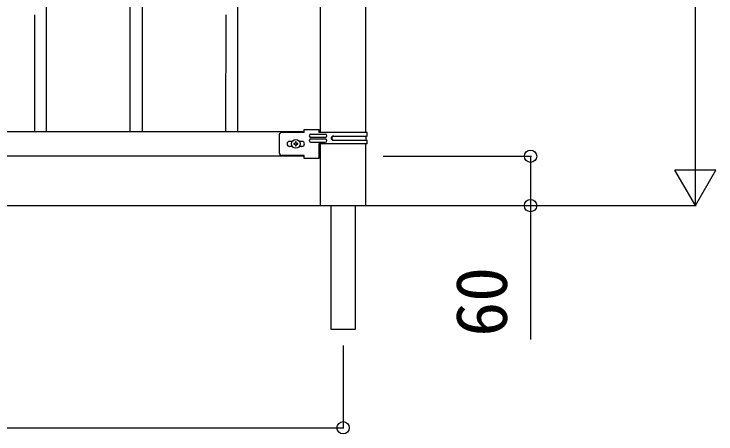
# Model space of a CAD drawing. Units: millimetres, scale not verified. Extents: x -4375 to 4375, y -6499 to 6473.
# Drawn here: x 786 to 1638, y -719 to -208 of the extents above; entities that cross this region are included whole.
import ezdxf
from ezdxf.enums import TextEntityAlignment as Align

# ---------------------------------------------------------------- set-up
doc = ezdxf.new("R2010")
doc.units = ezdxf.units.MM
doc.header["$LTSCALE"] = 30
for name, color, linetype in [('0-2_YKK_A1', 4, 'Continuous'), ('0-3_YKK_D', 6, 'Continuous'), ('0-5_YSS_K', 3, 'Continuous')]:
    doc.layers.add(name, color=color, linetype=linetype)
doc.styles.add('ＭＳ ゴシック', font='')
doc.styles.get('ＭＳ ゴシック').set_extended_font_data('MS Gothic')

msp = doc.modelspace()

# ---------------------------------------------------------------- linework, layer by layer
at = {"layer": '0-2_YKK_A1'}
for p, q in [((1157.78, -352.2), (1157.78, 393.8)), ((1212.78, -352.2), (1212.78, 393.8)), ((926.63, -351.19), (926.63, -58.4)), ((941.63, -351.19), (941.63, -58.4)), ((825.31, -351.2), (825.39, -179.28)), ((1057.31, -351.2), (1057.38, -179.28)), ((810.73, -209.41), (810.67, -351.2)), ((1042.73, -209.41), (1042.67, -351.2)), ((1137.78, -352.2), (1137.78, -348.7)), ((32.78, -351.2), (1137.78, -351.2)), ((1107.78, -355.2), (1107.78, -377.2)), ((1137.78, -352.2), (1110.78, -352.2)), ((1146.08, -354.2), (1163.57, -354.2)), ((1214.38, -352.2), (1155.78, -352.2)), ((1173.23, -356.7), (1214.38, -356.7)), ((1212.78, -356.7), (1212.78, -361.7)), ((1214.38, -356.7), (1214.38, -352.2)), ((1123.42, -363.2), (1120.28, -363.2)), ((1126.34, -365.72), (1125.38, -365.72)), ((1135.28, -363.2), (1132.15, -363.2)), ((1163.57, -358.2), (1146.08, -358.2)), ((1146.08, -360.2), (1163.57, -360.2)), ((1146.08, -364.2), (1163.57, -364.2)), ((1155.78, -366.2), (1155.78, -383.7)), ((1214.38, -366.2), (1155.78, -366.2)), ((1157.78, -441.2), (1157.78, -366.2)), ((1173.23, -361.7), (1214.38, -361.7)), ((1212.78, -441.2), (1212.78, -366.2)), ((1214.38, -366.2), (1214.38, -361.7)), ((1123.42, -369.2), (1120.28, -369.2)), ((1129.22, -366.68), (1130.18, -366.68)), ((1135.28, -369.2), (1132.15, -369.2)), ((1137.78, -381.2), (32.78, -381.2)), ((1137.78, -380.2), (1110.78, -380.2)), ((1137.78, -383.7), (1137.78, -380.2)), ((1155.78, -383.7), (1137.78, -383.7)), ((1170.28, -441.2), (1170.28, -591.2)), ((1200.28, -591.2), (1200.28, -441.2)), ((1170.28, -591.2), (1200.28, -591.2))]:
    msp.add_line(p, q, dxfattribs=at)
for points in [[(1137.78, -348.7), (1155.78, -348.7), (1155.78, -352.2)], [(1125.38, -365.72), (1125.38, -366.68), (1126.34, -366.68)], [(1128.26, -364.76), (1128.26, -363.8), (1127.3, -363.8), (1127.3, -364.76)], [(1130.18, -366.68), (1130.18, -365.72), (1129.22, -365.72)], [(1127.3, -367.64), (1127.3, -368.6), (1128.26, -368.6), (1128.26, -367.64)]]:
    msp.add_lwpolyline(points, dxfattribs=at)
msp.add_circle((1127.78, -366.2), 5.3, dxfattribs=at)
for centre, radius, start, end in [((1110.78, -355.2), 3, 90, 180), ((1146.08, -356.2), 2, 90, 180), ((1146.08, -356.2), 2, 180, 270), ((1163.57, -356.2), 2, 270, 90), ((1173.23, -359.2), 2.5, 90, 270), ((1173.98, -359.2), 2.5, 90, 270), ((1120.28, -366.2), 3, 90, 270), ((1126.34, -364.76), 0.96, 270, 0), ((1129.22, -364.76), 0.96, 180, 270), ((1135.28, -366.2), 3, 270, 90), ((1146.08, -362.2), 2, 90, 180), ((1146.08, -362.2), 2, 180, 270), ((1163.57, -362.2), 2, 270, 90), ((1126.34, -367.64), 0.96, 0, 90), ((1129.22, -367.64), 0.96, 90, 180), ((1110.78, -377.2), 3, 180, 270)]:
    msp.add_arc(centre, radius, start, end, dxfattribs=at)
at = {"layer": '0-3_YKK_D'}
for p, q in [((1612.78, -391.2), (1612.78, 508.8)), ((1612.78, -441.2), (1612.78, -354.59)), ((1233.78, -381.2), (1413.78, -381.2)), ((1612.78, -441.2), (1587.78, -397.89)), ((1637.78, -397.89), (1587.78, -397.89)), ((1612.78, -441.2), (1637.78, -397.89)), ((1233.78, -441.2), (1613.78, -441.2)), ((1233.78, -441.2), (1413.78, -441.2)), ((1185.28, -611.2), (1185.28, -712.2)), ((-14.72, -711.2), (1185.28, -711.2))]:
    msp.add_line(p, q, dxfattribs=at)
msp.add_lwpolyline([(1412.78, -381.2), (1412.78, -441.2), (1412.78, -603.72)], dxfattribs=at)
for centre in [(1412.78, -381.2), (1412.78, -441.2), (1185.28, -711.2)]:
    msp.add_circle(centre, 7.5, dxfattribs=at)
at = {"layer": '0-5_YSS_K'}
msp.add_line((-896.74, -441.2), (1563.17, -441.2), dxfattribs=at)

# ---------------------------------------------------------------- texts
at = {"layer": '0-3_YKK_D', "style": 'ＭＳ ゴシック'}
msp.add_text('60', height=62.32, rotation=90, dxfattribs=at).set_placement((1402.78, -600.49), align=Align.BOTTOM_LEFT)

doc.saveas('drawing.dxf')
